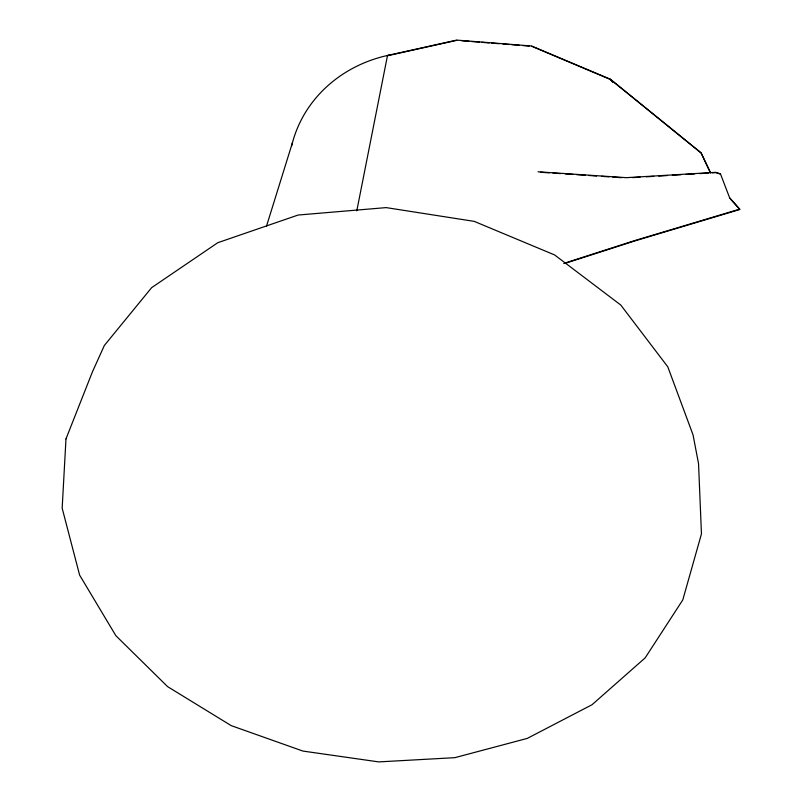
<?xml version="1.0" encoding="UTF-8"?>
<svg xmlns="http://www.w3.org/2000/svg" width="802" height="802" viewBox="0 0 802 802"><rect width="100%" height="100%" fill="white"/><g stroke="black" fill="none" stroke-linecap="round" stroke-linejoin="round"><path stroke-width="1.2" d="M356.79 210.856L387.506 55.478L456.679 40.1L531.596 46.005L610.462 79.268L701.068 152.781L710.432 172.6M266.535 226.054L292.509 142.495M563.746 263.417L635.014 240.48L739.765 209.121L729.76 197.934M566.202 263.016L635.094 240.861L739.835 209.502L730.592 199.147M387.577 55.739L456.749 40.361M632.628 177.633L640.076 177.182M646.282 176.811L653.73 176.37M658.703 176.069L667.384 175.548M672.357 175.247L681.038 174.726M686.011 174.425L694.702 173.904M699.665 173.613L708.356 173.092M712.076 172.861L715.795 172.641L720.507 174.164M538.002 171.798L626.362 177.673L715.745 172.33L720.447 173.833L729.82 198.284M540.558 172.27L549.27 172.851M553.009 173.102L560.468 173.603M565.45 173.934L572.919 174.435M576.648 174.686L585.36 175.267M589.089 175.508L596.558 176.009M601.54 176.34L608.999 176.841M612.738 177.092L621.45 177.673M461.741 40.762L469.23 41.353M471.726 41.544L479.215 42.135M481.721 42.336L489.21 42.927M491.706 43.118L499.195 43.709M502.944 44.01L509.18 44.501M511.686 44.691L519.175 45.283M522.914 45.584L529.16 46.075M531.656 46.265L610.522 79.528L701.118 153.042L710.482 172.891M610.462 79.268L612.969 82.015M610.522 79.528L613.019 82.275M291.607 146.074A132.591 121.924 7.3 0 1 389.882 54.967M65.985 438.894L62.165 508.187L79.629 575.134L115.849 635.665L167.588 686.622L231.207 725.63L302.885 751.063L378.734 761.9L454.844 757.669L527.275 738.401L592.046 704.717L645.159 657.881L682.783 599.936L701.459 533.881L698.542 463.686L693.038 434.864L667.795 366.825L620.768 305.031L554.623 254.946L474.193 221.362L386.133 207.608L298.123 215.036L217.783 242.705L151.628 287.667L104.34 345.492L92.35 372.058L65.985 438.894"/></g></svg>
